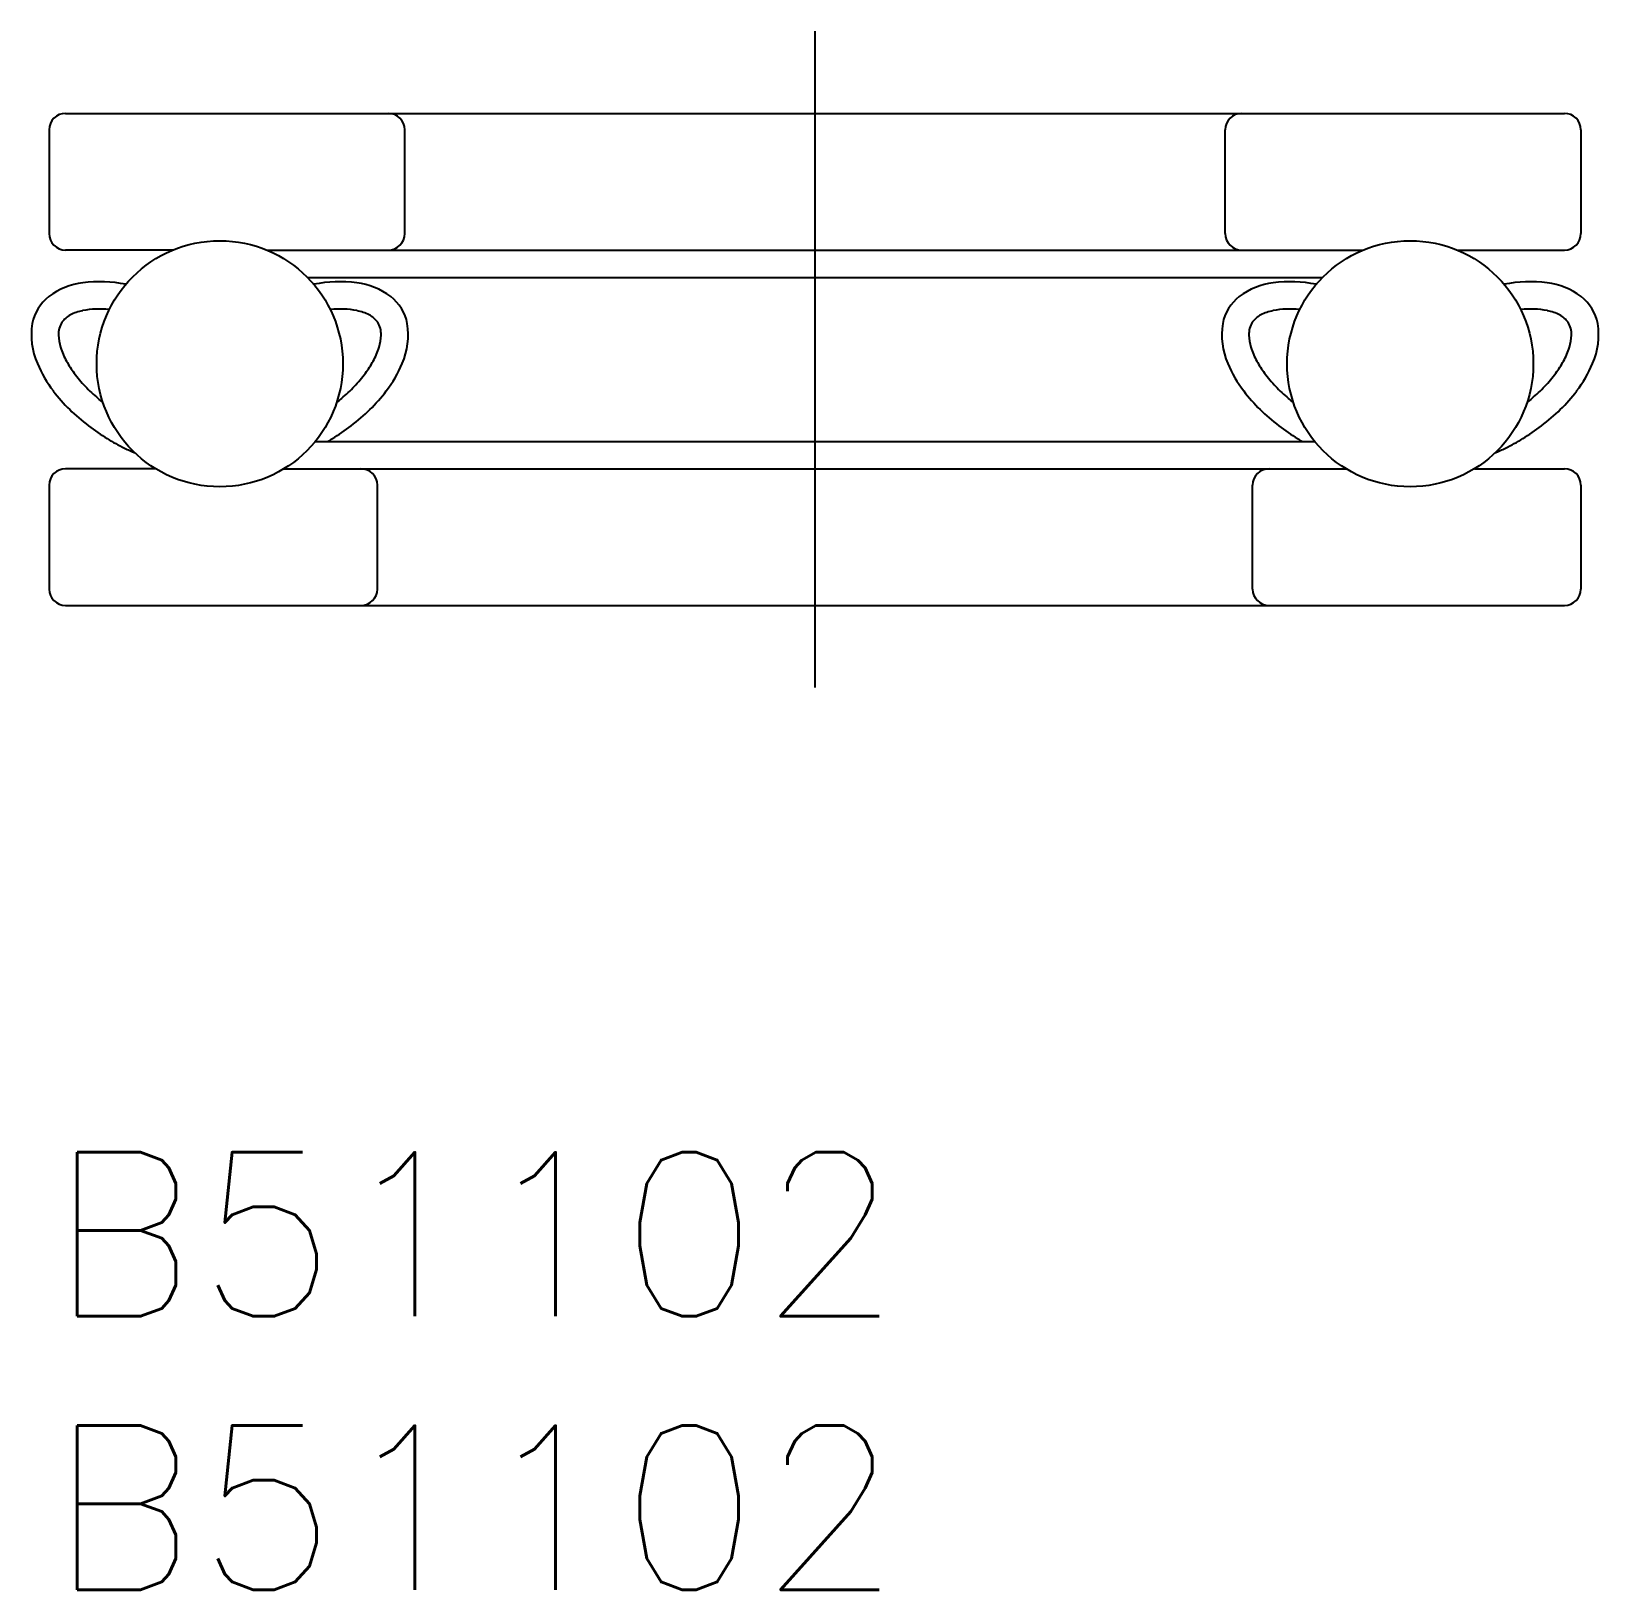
# Model space of a CAD drawing. Extents: x -0.3 to 28.3, y -8 to 20.5.
import ezdxf

# ---------------------------------------------------------------- set-up
doc = ezdxf.new("R2010")
doc.units = 0
doc.header["$LTSCALE"] = 0.5
doc.linetypes.add('CENTER', pattern=[50.8, 31.75, -6.35, 6.35, -6.35])
for name, color, linetype in [('MSM_CENTER', 1, 'CENTER'), ('MSM_CONTINUOUS', 7, 'CONTINUOUS'), ('MSM_PART_NUMBER', 7, 'CONTINUOUS')]:
    doc.layers.add(name, color=color, linetype=linetype)
doc.styles.get("Standard").update_dxf_attribs({"font": 'txt.shx', "height": 3, "bigfont": 'bigfont.shx'})

# ---------------------------------------------------------------- blocks, each defined once
blk = doc.blocks.new('*U2')
at = {"layer": 'MSM_PART_NUMBER'}
blk.add_text('B51102', height=3, dxfattribs=at).set_placement((0, -3))
blk = doc.blocks.new('*U3')
at = {"layer": 'MSM_PART_NUMBER'}
blk.add_text('B51102', height=3, dxfattribs=at).set_placement((0, -8))

msp = doc.modelspace()

# ---------------------------------------------------------------- linework, layer by layer
at = {"layer": 'MSM_CENTER'}
msp.add_line((14, 8.5), (14, 20.5), dxfattribs=at)
at = {"layer": 'MSM_CONTINUOUS'}
for p, q in [((0.3, 19), (27.7, 19)), ((0, 18.7), (0, 16.8)), ((6.5, 16.8), (6.5, 18.7)), ((21.5, 16.8), (21.5, 18.7)), ((28, 18.7), (28, 16.8)), ((2.261, 16.5), (0.3, 16.5)), ((3.978, 16.5), (24.022, 16.5)), ((25.739, 16.5), (27.7, 16.5)), ((4.721, 16), (23.279, 16)), ((4.865, 13), (23.135, 13)), ((1.947, 12.5), (0.3, 12.5)), ((4.292, 12.5), (23.708, 12.5)), ((26.053, 12.5), (27.7, 12.5)), ((0, 12.2), (0, 10.3)), ((6, 10.3), (6, 12.2)), ((22, 10.3), (22, 12.2)), ((28, 12.2), (28, 10.3)), ((0.3, 10), (27.7, 10))]:
    msp.add_line(p, q, dxfattribs=at)
for centre in [(3.119, 14.42), (24.881, 14.42)]:
    msp.add_circle(centre, 2.25, dxfattribs=at)
for centre, radius, start, end in [((0.3, 18.7), 0.3, 90, 180), ((6.2, 18.7), 0.3, 0, 90), ((21.8, 18.7), 0.3, 90, 180), ((27.7, 18.7), 0.3, 0, 90), ((0.3, 16.8), 0.3, 180, 270), ((6.2, 16.8), 0.3, 270, 360), ((21.8, 16.8), 0.3, 180, 270), ((27.7, 16.8), 0.3, 270, 360), ((0.764, 14.641), 1.268, 96.6908, 127.325), ((0.925, 13.528), 2.393, 78.5156, 97.4054), ((5.314, 13.528), 2.393, 82.5946, 101.4844), ((5.475, 14.641), 1.268, 52.675, 83.3092), ((22.525, 14.641), 1.268, 96.6908, 127.325), ((22.686, 13.528), 2.393, 78.5156, 97.4054), ((27.075, 13.528), 2.393, 82.5946, 101.4844), ((27.236, 14.641), 1.268, 52.675, 83.3092), ((0.516, 14.989), 0.841, 128.2507, 168.6377), ((5.723, 14.989), 0.841, 11.3623, 51.7493), ((22.277, 14.989), 0.841, 128.2507, 168.6377), ((27.484, 14.989), 0.841, 11.3623, 51.7493), ((0.571, 14.946), 0.41, 116.3144, 145.4304), ((0.784, 14.546), 0.863, 101.6332, 117.2469), ((0.906, 13.949), 1.473, 92.1819, 101.5978), ((0.898, 13.279), 2.142, 84.5861, 91.265), ((5.341, 13.279), 2.142, 88.735, 95.4139), ((5.333, 13.949), 1.473, 78.4022, 87.8181), ((5.455, 14.546), 0.863, 62.7531, 78.3668), ((5.668, 14.946), 0.41, 34.5696, 63.6856), ((22.332, 14.946), 0.41, 116.3144, 145.4304), ((22.545, 14.546), 0.863, 101.6332, 117.2469), ((22.667, 13.949), 1.473, 92.1819, 101.5978), ((22.659, 13.279), 2.142, 84.5861, 91.265), ((27.102, 13.279), 2.142, 88.735, 95.4139), ((27.094, 13.949), 1.473, 78.4022, 87.8181), ((27.216, 14.546), 0.863, 62.7531, 78.3668), ((27.429, 14.946), 0.41, 34.5696, 63.6856), ((0.97, 14.947), 1.295, 170.7875, 203.7527), ((0.567, 14.965), 0.396, 147.379, 182.8194), ((1.035, 14.974), 0.864, 181.9079, 196.9334), ((5.672, 14.965), 0.396, 357.1806, 32.621), ((5.204, 14.974), 0.864, 343.0666, 358.0921), ((5.269, 14.947), 1.295, 336.2473, 9.2125), ((22.731, 14.947), 1.295, 170.7875, 203.7527), ((22.328, 14.965), 0.396, 147.379, 182.8194), ((22.796, 14.974), 0.864, 181.9079, 196.9334), ((27.433, 14.965), 0.396, 357.1806, 32.621), ((26.965, 14.974), 0.864, 343.0666, 358.0921), ((27.03, 14.947), 1.295, 336.2473, 9.2125), ((1.589, 15.16), 1.449, 197.5688, 208.5013), ((4.65, 15.16), 1.449, 331.4987, 342.4312), ((23.35, 15.16), 1.449, 197.5688, 208.5013), ((26.411, 15.16), 1.449, 331.4987, 342.4312), ((1.969, 15.359), 2.375, 203.1334, 217.1878), ((2.195, 15.521), 2.153, 209.2599, 216.1575), ((4.044, 15.521), 2.153, 323.8425, 330.7401), ((4.27, 15.359), 2.375, 322.8122, 336.8666), ((23.73, 15.359), 2.375, 203.1334, 217.1878), ((23.956, 15.521), 2.153, 209.2599, 216.1575), ((25.805, 15.521), 2.153, 323.8425, 330.7401), ((26.031, 15.359), 2.375, 322.8122, 336.8666), ((2.6, 15.834), 2.665, 216.4617, 223.2425), ((3.639, 15.834), 2.665, 316.7575, 323.5383), ((24.361, 15.834), 2.665, 216.4617, 223.2425), ((25.4, 15.834), 2.665, 316.7575, 323.5383), ((2.447, 15.716), 2.973, 217.0954, 225.8356), ((3.011, 16.273), 3.266, 223.9073, 229.5944), ((-33.834, -28.644), 54.83, 50.5803, 50.7007), ((40.072, -28.644), 54.83, 129.2993, 129.4197), ((3.228, 16.273), 3.266, 310.4056, 316.0927), ((3.791, 15.716), 2.973, 314.1644, 322.9046), ((24.209, 15.716), 2.973, 217.0954, 225.8356), ((24.772, 16.273), 3.266, 223.9073, 229.5944), ((-12.072, -28.644), 54.83, 50.5803, 50.7007), ((61.834, -28.644), 54.83, 129.2993, 129.4197), ((24.989, 16.273), 3.266, 310.4056, 316.0927), ((25.553, 15.716), 2.973, 314.1644, 322.9046), ((2.859, 16.104), 3.539, 225.4353, 232.7869), ((3.38, 16.104), 3.539, 307.2131, 314.5647), ((24.62, 16.104), 3.539, 225.4353, 232.7869), ((25.141, 16.104), 3.539, 307.2131, 314.5647), ((2.807, 15.97), 3.4, 232.1259, 239.1134), ((3.432, 15.97), 3.4, 300.8866, 307.8741), ((24.568, 15.97), 3.4, 232.1259, 239.1134), ((25.193, 15.97), 3.4, 300.8866, 307.8741), ((3.133, 16.43), 3.963, 238.4786, 243.7483), ((3.106, 16.43), 3.963, 300.0401, 301.5214), ((24.894, 16.43), 3.963, 238.4786, 239.9599), ((24.867, 16.43), 3.963, 296.2517, 301.5214), ((5.13, 20.825), 8.789, 244.7446, 246.0903), ((22.87, 20.825), 8.789, 293.9097, 295.2554), ((0.3, 12.2), 0.3, 90, 180), ((5.7, 12.2), 0.3, 0, 90), ((22.3, 12.2), 0.3, 90, 180), ((27.7, 12.2), 0.3, 0, 90), ((0.3, 10.3), 0.3, 180, 270), ((5.7, 10.3), 0.3, 270, 0), ((22.3, 10.3), 0.3, 180, 270), ((27.7, 10.3), 0.3, 270, 0)]:
    msp.add_arc(centre, radius, start, end, dxfattribs=at)

# ---------------------------------------------------------------- block references
for name in ['*U2', '*U3']:
    msp.add_blockref(name, (0, 0), dxfattribs=at)

doc.saveas('drawing.dxf')
